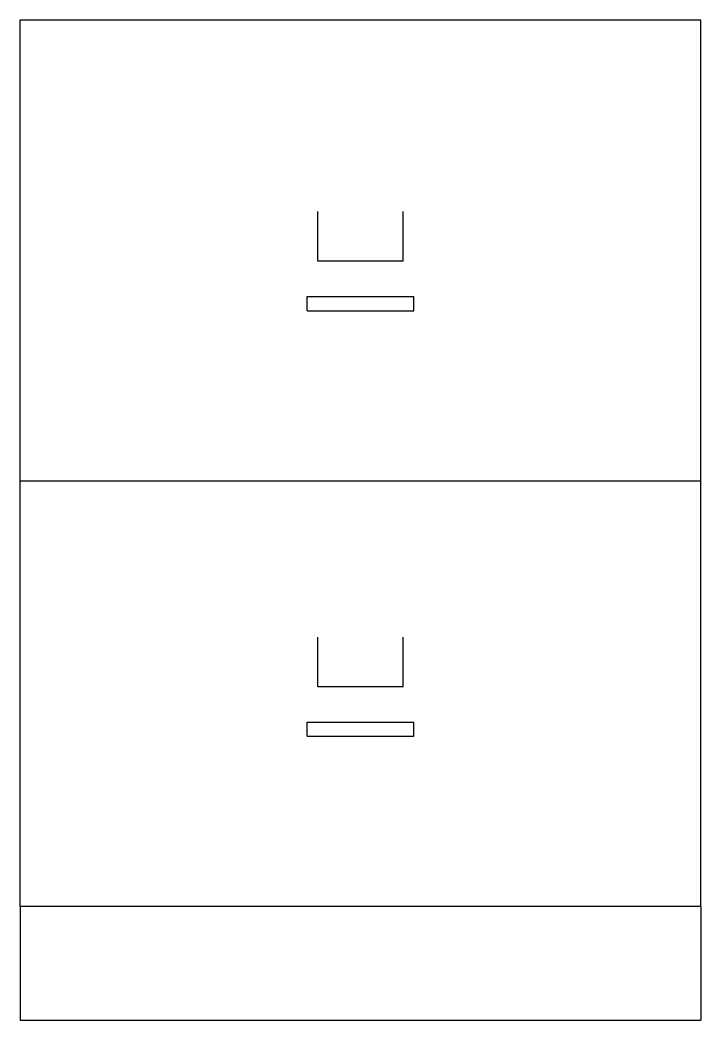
# Model space of a CAD drawing. Extents: x 0 to 24, y 0 to 35.2.
import ezdxf

# ---------------------------------------------------------------- set-up
doc = ezdxf.new("R2010")
doc.units = 0
doc.header["$LTSCALE"] = 3
doc.layers.get('0').update_dxf_attribs({"linetype": 'CONTINUOUS'})

msp = doc.modelspace()

# ---------------------------------------------------------------- linework, layer by layer
at = {"color": 0}
for p, q in [((0, 4), (0, 35.25)), ((0, 35.25), (24, 35.25)), ((24, 4), (24, 35.25)), ((10.5, 26.75), (10.5, 28.5)), ((13.5, 26.75), (13.5, 28.5)), ((13.5, 26.75), (10.5, 26.75)), ((10.125, 25.5), (13.875, 25.5)), ((10.125, 25), (10.125, 25.5)), ((13.875, 25), (13.875, 25.5)), ((10.125, 25), (13.875, 25)), ((0, 19), (24, 19)), ((10.5, 11.75), (10.5, 13.5)), ((13.5, 11.75), (13.5, 13.5)), ((13.5, 11.75), (10.5, 11.75)), ((10.125, 10.5), (13.875, 10.5)), ((10.125, 10), (10.125, 10.5)), ((13.875, 10), (13.875, 10.5)), ((10.125, 10), (13.875, 10)), ((24, 4), (0, 4)), ((0, 4), (0, 0)), ((24, 4), (24, 0)), ((0, 0), (24, 0))]:
    msp.add_line(p, q, dxfattribs=at)

doc.saveas('drawing.dxf')
